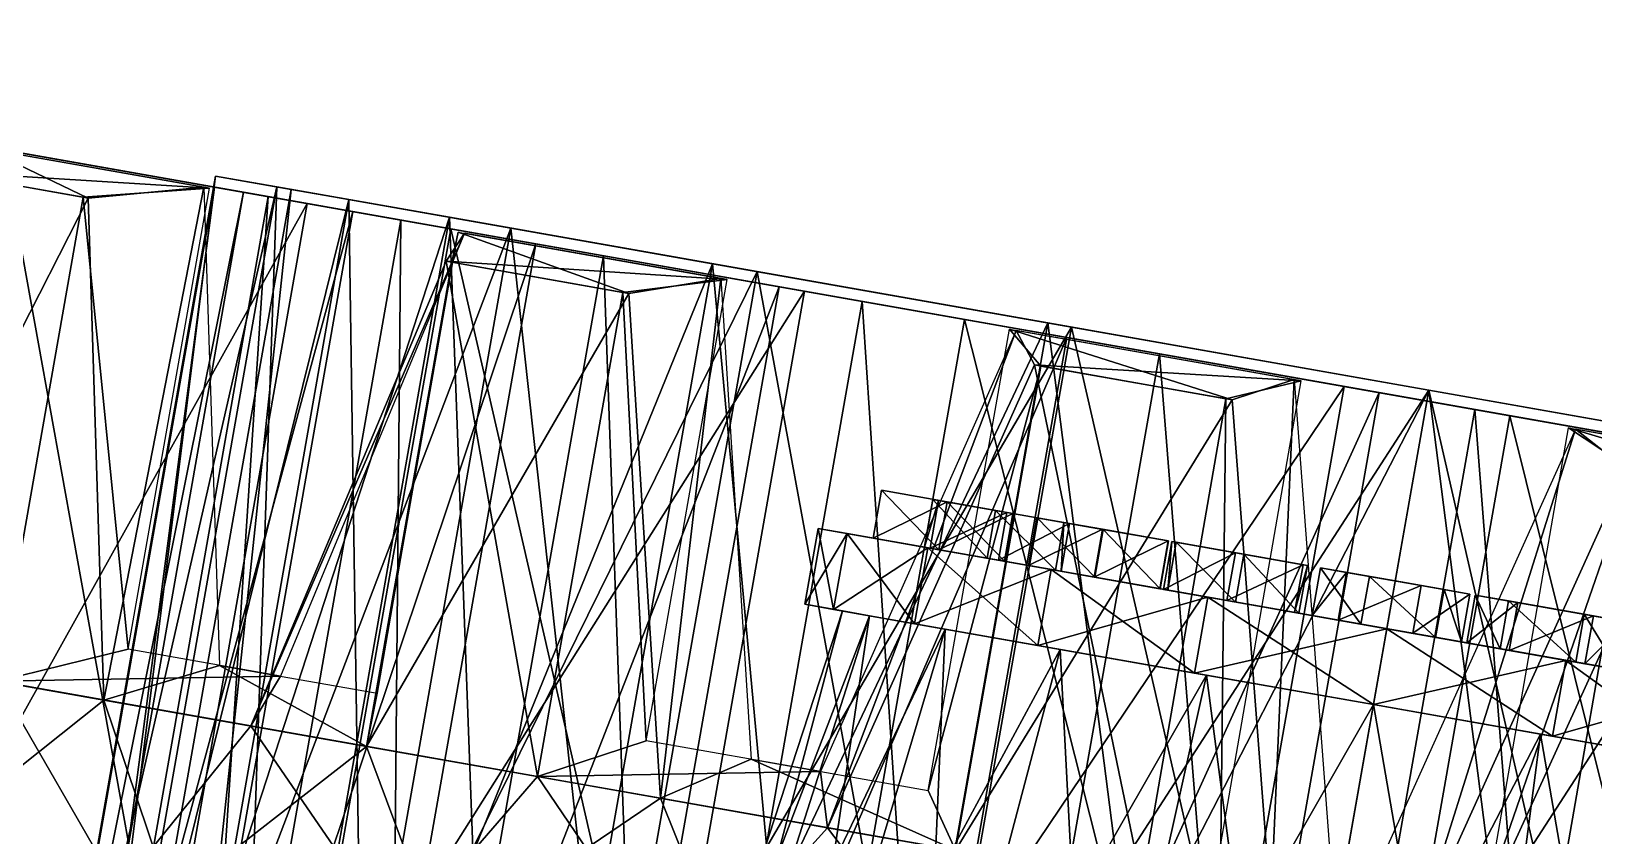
# Model space of a CAD drawing. Extents: x -226 to 261, y -163 to 113.
# Drawn here: x 145.1 to 195.8, y 77.5 to 103.6 of the extents above; entities that cross this region are included whole.
import ezdxf

# ---------------------------------------------------------------- set-up
doc = ezdxf.new("R2010")
doc.units = 0
doc.header["$MEASUREMENT"] = 0
doc.layers.get('0').update_dxf_attribs({"linetype": 'CONTINUOUS'})

msp = doc.modelspace()

# ---------------------------------------------------------------- linework, layer by layer
for points in [[(151.057, 98.529, -58.4186), (122.376, 103.586, -57.2664), (125.391, 103.055, -39.4771)], [(151.996, 98.3635, -68.8172), (123.998, 103.3, -75.242), (122.376, 103.586, -57.2664)], [(151.057, 98.529, -58.4186), (151.996, 98.3635, -68.8172), (122.376, 103.586, -57.2664)], [(155.552, 97.7364, -78.6149), (130.146, 102.216, -92.1789), (123.998, 103.3, -75.242)], [(151.996, 98.3635, -68.8172), (155.552, 97.7364, -78.6149), (123.998, 103.3, -75.242)], [(152.802, 98.2214, -48.1279), (125.391, 103.055, -39.4771), (132.838, 101.742, -23.0864)], [(152.802, 98.2214, -48.1279), (151.057, 98.529, -58.4186), (125.391, 103.055, -39.4771)], [(161.485, 96.6904, -87.144), (140.402, 100.408, -106.923), (130.146, 102.216, -92.1789)], [(155.552, 97.7364, -78.6149), (161.485, 96.6904, -87.144), (130.146, 102.216, -92.1789)], [(157.109, 97.4618, -38.6462), (132.838, 101.742, -23.0864), (144.209, 99.7365, -9.2112)], [(157.109, 97.4618, -38.6462), (152.802, 98.2214, -48.1279), (132.838, 101.742, -23.0864)], [(140.402, 100.408, -106.923), (154.066, 97.9985, -118.469), (133.456, 61.0155, -106.923)], [(169.389, 95.2965, -93.8233), (154.066, 97.9985, -118.469), (140.402, 100.408, -106.923)], [(161.485, 96.6904, -87.144), (169.389, 95.2965, -93.8233), (140.402, 100.408, -106.923)], [(144.209, 99.7365, -9.2112), (137.263, 60.3442, -9.2112), (151.783, 57.784, 1.2027)], [(150.897, 98.4964, -4.6027), (143.76, 99.7548, -10.7361), (142.002, 99.0499, -6.7336)], [(143.597, 99.7835, -108.515), (146.96, 98.1758, -116.986), (142.152, 99.0236, -112.834)], [(143.597, 99.7835, -108.515), (150.715, 98.5285, -114.714), (146.96, 98.1758, -116.986)], [(158.729, 97.1763, 1.2027), (144.209, 99.7365, -9.2112), (151.783, 57.784, 1.2027)], [(163.687, 96.302, -30.6197), (144.209, 99.7365, -9.2112), (158.729, 97.1763, 1.2027)], [(163.687, 96.302, -30.6197), (157.109, 97.4618, -38.6462), (144.209, 99.7365, -9.2112)], [(139.382, 83.3159, -112.834), (142.152, 99.0236, -112.834), (146.96, 98.1758, -116.986)], [(150.897, 98.4964, -4.6027), (142.002, 99.0499, -6.7336), (146.798, 98.2044, -2.5978)], [(144.028, 82.4967, -2.5978), (146.798, 98.2044, -2.5978), (142.002, 99.0499, -6.7336)], [(153.081, 98.5393, -72.5636), (144.081, 59.1421, -60), (151.089, 98.8905, -60)], [(151.089, 98.8905, -60), (144.081, 59.1421, -60), (146.073, 58.7909, -47.4364)], [(153.081, 98.5393, -72.5636), (146.072, 58.7909, -72.5636), (144.081, 59.1421, -60)], [(144.111, 59.1367, -58.4186), (151.057, 98.529, -58.4186), (145.856, 58.8291, -48.1278)], [(151.996, 98.3635, -68.8172), (151.057, 98.529, -58.4186), (144.111, 59.1367, -58.4186)], [(151.057, 98.529, -58.4186), (152.802, 98.2214, -48.1279), (145.856, 58.8291, -48.1278)], [(158.689, 97.5505, -83.6142), (146.072, 58.7909, -72.5636), (153.081, 98.5393, -72.5636)], [(151.089, 98.8905, -60), (146.073, 58.7909, -47.4364), (153.081, 98.5393, -47.4364)], [(153.081, 98.5393, -47.4364), (146.073, 58.7909, -47.4364), (151.68, 57.8021, -36.3858)], [(148.259, 83.5348, -4.6027), (150.897, 98.4964, -4.6027), (146.798, 98.2044, -2.5978)], [(150.715, 98.5285, -114.714), (147.464, 81.8907, -119.409), (146.96, 98.1758, -116.986)], [(150.715, 98.5285, -114.714), (151.218, 83.0129, -116.935), (147.464, 81.8907, -119.409)], [(150.581, 70.6887, -71.7799), (153.551, 98.4564, -60), (148.713, 71.018, -60)], [(148.713, 71.018, -60), (153.551, 98.4564, -60), (155.419, 98.127, -48.2201)], [(150.581, 70.6887, -71.7799), (155.419, 98.127, -71.7799), (153.551, 98.4564, -60)], [(155.419, 98.127, -71.7799), (153.081, 98.5393, -72.5636), (151.089, 98.8905, -60)], [(155.419, 98.127, -71.7799), (151.089, 98.8905, -60), (153.551, 98.4564, -60)], [(153.551, 98.4564, -60), (151.089, 98.8905, -60), (153.081, 98.5393, -47.4364)], [(153.081, 98.5393, -47.4364), (151.68, 57.8021, -36.3858), (158.689, 97.5506, -36.3859)], [(160.676, 97.2001, -82.1383), (158.689, 97.5505, -83.6142), (153.081, 98.5393, -72.5636)], [(160.676, 97.2001, -82.1383), (153.081, 98.5393, -72.5636), (155.419, 98.127, -71.7799)], [(153.551, 98.4564, -60), (153.081, 98.5393, -47.4364), (155.419, 98.127, -48.2201)], [(155.419, 98.127, -48.2201), (153.081, 98.5393, -47.4364), (158.689, 97.5506, -36.3859)], [(154.066, 97.9985, -118.469), (147.12, 58.6061, -118.469), (133.456, 61.0155, -106.923)], [(139.382, 83.3159, -112.834), (146.96, 98.1758, -116.986), (147.464, 81.8907, -119.409)], [(148.259, 83.5348, -4.6027), (146.798, 98.2044, -2.5978), (144.028, 82.4967, -2.5978)], [(145.05, 58.9712, -68.8172), (151.996, 98.3635, -68.8172), (144.111, 59.1367, -58.4186)], [(155.552, 97.7364, -78.6149), (151.996, 98.3635, -68.8172), (145.05, 58.9712, -68.8172)], [(145.856, 58.8291, -48.1278), (152.802, 98.2214, -48.1279), (150.164, 58.0695, -38.6461)], [(154.066, 97.9985, -118.469), (170.208, 95.1522, -126.031), (147.12, 58.6061, -118.469)], [(148.713, 71.018, -60), (155.419, 98.127, -48.2201), (150.581, 70.6887, -48.2201)], [(152.802, 98.2214, -48.1279), (157.109, 97.4618, -38.6462), (150.164, 58.0695, -38.6461)], [(155.838, 69.7618, -82.1383), (155.419, 98.127, -71.7799), (150.581, 70.6887, -71.7799)], [(150.581, 70.6887, -48.2201), (155.419, 98.127, -48.2201), (160.676, 97.2001, -37.8617)], [(178.727, 93.65, -98.1976), (170.208, 95.1522, -126.031), (154.066, 97.9985, -118.469)], [(169.389, 95.2965, -93.8233), (178.727, 93.65, -98.1976), (154.066, 97.9985, -118.469)], [(155.838, 69.7618, -82.1383), (160.676, 97.2001, -82.1383), (155.419, 98.127, -71.7799)], [(155.419, 98.127, -48.2201), (158.689, 97.5506, -36.3859), (160.676, 97.2001, -37.8617)], [(148.606, 58.3441, -78.6149), (155.552, 97.7364, -78.6149), (145.05, 58.9712, -68.8172)], [(158.689, 97.5505, -83.6142), (151.68, 57.8022, -83.6141), (146.072, 58.7909, -72.5636)], [(161.485, 96.6904, -87.144), (155.552, 97.7364, -78.6149), (148.606, 58.3441, -78.6149)], [(150.164, 58.0695, -38.6461), (157.109, 97.4618, -38.6462), (156.741, 56.9097, -30.6196)], [(158.689, 97.5506, -36.3859), (151.68, 57.8021, -36.3858), (160.218, 56.2967, -27.7164)], [(167.226, 96.0451, -92.2836), (151.68, 57.8022, -83.6141), (158.689, 97.5505, -83.6142)], [(157.109, 97.4618, -38.6462), (163.687, 96.302, -30.6197), (156.741, 56.9097, -30.6196)], [(160.676, 97.2001, -37.8617), (158.689, 97.5506, -36.3859), (167.226, 96.0451, -27.7164)], [(158.689, 97.5506, -36.3859), (160.218, 56.2967, -27.7164), (167.226, 96.0451, -27.7164)], [(168.68, 95.7888, -90.2657), (167.226, 96.0451, -92.2836), (158.689, 97.5505, -83.6142)], [(168.68, 95.7888, -90.2657), (158.689, 97.5505, -83.6142), (160.676, 97.2001, -82.1383)], [(150.581, 70.6887, -48.2201), (160.676, 97.2001, -37.8617), (155.838, 69.7618, -37.8617)], [(158.729, 97.1763, 1.2027), (151.783, 57.784, 1.2027), (168.463, 54.8429, 7.4458)], [(159.17, 97.0377, 0.6278), (153.205, 82.6626, -1.2699), (152.242, 81.0483, 2.9541)], [(159.17, 97.0377, 0.6278), (152.242, 81.0483, 2.9541), (158.576, 96.1275, 4.8713)], [(163.842, 68.3505, -90.2657), (160.676, 97.2001, -82.1383), (155.838, 69.7618, -82.1383)], [(155.838, 69.7618, -37.8617), (160.676, 97.2001, -37.8617), (168.68, 95.7888, -29.7343)], [(156.334, 82.1109, -120.005), (158.972, 97.0725, -120.005), (158.761, 96.0948, -124.47)], [(167.706, 95.5325, 4.4248), (159.17, 97.0377, 0.6278), (158.576, 96.1275, 4.8713)], [(175.408, 94.2352, 7.4458), (158.729, 97.1763, 1.2027), (168.463, 54.8429, 7.4458)], [(172.087, 94.8209, -24.5954), (158.729, 97.1763, 1.2027), (175.408, 94.2352, 7.4458)], [(172.087, 94.8209, -24.5954), (163.687, 96.302, -30.6197), (158.729, 97.1763, 1.2027)], [(158.972, 97.0725, -120.005), (164.507, 95.0816, -127.023), (158.761, 96.0948, -124.47)], [(158.972, 97.0725, -120.005), (167.496, 95.5695, -123.846), (164.507, 95.0816, -127.023)], [(163.842, 68.3505, -90.2657), (168.68, 95.7888, -90.2657), (160.676, 97.2001, -82.1383)], [(160.676, 97.2001, -37.8617), (167.226, 96.0451, -27.7164), (168.68, 95.7888, -29.7343)], [(154.539, 57.298, -87.144), (161.485, 96.6904, -87.144), (148.606, 58.3441, -78.6149)], [(169.389, 95.2965, -93.8233), (161.485, 96.6904, -87.144), (154.539, 57.298, -87.144)], [(167.226, 96.0451, -92.2836), (160.218, 56.2967, -92.2836), (151.68, 57.8022, -83.6141)], [(161.545, 79.408, 7.4289), (158.576, 96.1275, 4.8713), (152.242, 81.0483, 2.9541)], [(156.334, 82.1109, -120.005), (158.761, 96.0948, -124.47), (155.991, 80.3872, -124.47)], [(155.991, 80.3872, -124.47), (158.761, 96.0948, -124.47), (164.507, 95.0816, -127.023)], [(156.741, 56.9097, -30.6196), (163.687, 96.302, -30.6197), (165.141, 55.4286, -24.5954)], [(167.706, 95.5325, 4.4248), (158.576, 96.1275, 4.8713), (164.314, 95.1157, 7.4289)], [(161.545, 79.408, 7.4289), (164.314, 95.1157, 7.4289), (158.576, 96.1275, 4.8713)], [(178.109, 94.1262, -97.9775), (160.218, 56.2967, -92.2836), (167.226, 96.0451, -92.2836)], [(167.226, 96.0451, -27.7164), (160.218, 56.2967, -27.7164), (171.1, 54.3778, -22.0226)], [(163.687, 96.302, -30.6197), (172.087, 94.8209, -24.5954), (165.141, 55.4286, -24.5954)], [(178.881, 93.9901, -95.6035), (178.109, 94.1262, -97.9775), (167.226, 96.0451, -92.2836)], [(178.881, 93.9901, -95.6035), (167.226, 96.0451, -92.2836), (168.68, 95.7888, -90.2657)], [(168.68, 95.7888, -29.7343), (167.226, 96.0451, -27.7164), (178.109, 94.1262, -22.0226)], [(167.226, 96.0451, -27.7164), (171.1, 54.3778, -22.0226), (178.109, 94.1262, -22.0226)], [(155.838, 69.7618, -37.8617), (168.68, 95.7888, -29.7343), (163.842, 68.3505, -29.7342)], [(174.043, 66.5518, -95.6034), (168.68, 95.7888, -90.2657), (163.842, 68.3505, -90.2657)], [(163.842, 68.3505, -29.7342), (168.68, 95.7888, -29.7343), (178.881, 93.9901, -24.3965)], [(165.068, 80.5709, 4.4248), (167.706, 95.5325, 4.4248), (164.314, 95.1157, 7.4289)], [(167.496, 95.5695, -123.846), (165.541, 78.7034, -128.383), (164.507, 95.0816, -127.023)], [(167.496, 95.5695, -123.846), (168.48, 79.9693, -125.058), (165.541, 78.7034, -128.383)], [(174.043, 66.5518, -95.6034), (178.881, 93.9901, -95.6035), (168.68, 95.7888, -90.2657)], [(168.68, 95.7888, -29.7343), (178.109, 94.1262, -22.0226), (178.881, 93.9901, -24.3965)], [(170.208, 95.1522, -126.031), (163.262, 55.7599, -126.031), (147.12, 58.6061, -118.469)], [(162.444, 55.9042, -93.8232), (169.389, 95.2965, -93.8233), (154.539, 57.298, -87.144)], [(155.991, 80.3872, -124.47), (164.507, 95.0816, -127.023), (165.541, 78.7034, -128.383)], [(165.068, 80.5709, 4.4248), (164.314, 95.1157, 7.4289), (161.545, 79.408, 7.4289)], [(178.727, 93.65, -98.1976), (169.389, 95.2965, -93.8233), (162.444, 55.9042, -93.8232)], [(170.208, 95.1522, -126.031), (187.727, 92.0632, -129.093), (163.262, 55.7599, -126.031)], [(188.862, 91.8631, -99.9688), (187.727, 92.0632, -129.093), (170.208, 95.1522, -126.031)], [(178.727, 93.65, -98.1976), (188.862, 91.8631, -99.9688), (170.208, 95.1522, -126.031)], [(165.141, 55.4286, -24.5954), (172.087, 94.8209, -24.5954), (174.79, 53.7273, -20.9839)], [(172.087, 94.8209, -24.5954), (181.736, 93.1196, -20.9839), (174.79, 53.7273, -20.9839)], [(181.736, 93.1196, -20.9839), (172.087, 94.8209, -24.5954), (175.408, 94.2352, 7.4458)], [(178.109, 94.1262, -97.9775), (171.1, 54.3778, -97.9774), (160.218, 56.2967, -92.2836)], [(163.842, 68.3505, -29.7342), (178.881, 93.9901, -24.3965), (174.043, 66.5518, -24.3965)], [(175.408, 94.2352, 7.4458), (168.463, 54.8429, 7.4458), (186.165, 51.7215, 9.0925)], [(177.087, 93.8783, 7.0731), (170.733, 79.572, 6.1993), (170.956, 77.7486, 10.3819)], [(177.087, 93.8783, 7.0731), (170.956, 77.7486, 10.3819), (177.675, 92.76, 11.2071)], [(190.482, 91.9445, -100), (171.1, 54.3778, -97.9774), (178.109, 94.1262, -97.9775)], [(178.109, 94.1262, -22.0226), (171.1, 54.3778, -22.0226), (183.473, 52.1962, -20)], [(185.644, 64.5062, -97.5), (178.881, 93.9901, -95.6035), (174.043, 66.5518, -95.6034)], [(174.043, 66.5518, -24.3965), (178.881, 93.9901, -24.3965), (190.482, 91.9446, -22.5)], [(174.23, 78.9553, -126.521), (176.868, 93.9169, -126.521), (177.878, 92.7241, -130.759)], [(193.111, 91.1138, 9.0925), (175.408, 94.2352, 7.4458), (186.165, 51.7215, 9.0925)], [(181.736, 93.1196, -20.9839), (175.408, 94.2352, 7.4458), (193.111, 91.1138, 9.0925)], [(176.868, 93.9169, -126.521), (186.107, 92.2879, -127.774), (184.095, 91.6279, -131.564)], [(176.868, 93.9169, -126.521), (184.095, 91.6279, -131.564), (177.878, 92.7241, -130.759)], [(186.332, 92.2482, 8.3219), (177.087, 93.8783, 7.0731), (177.675, 92.76, 11.2071)], [(190.482, 91.9445, -97.5), (190.482, 91.9445, -100), (178.109, 94.1262, -97.9775)], [(190.482, 91.9445, -97.5), (178.109, 94.1262, -97.9775), (178.881, 93.9901, -95.6035)], [(178.881, 93.9901, -24.3965), (178.109, 94.1262, -22.0226), (190.482, 91.9446, -20)], [(178.109, 94.1262, -22.0226), (183.473, 52.1962, -20), (190.482, 91.9446, -20)], [(185.644, 64.5062, -97.5), (190.482, 91.9445, -97.5), (178.881, 93.9901, -95.6035)], [(178.881, 93.9901, -24.3965), (190.482, 91.9446, -20), (190.482, 91.9446, -22.5)], [(171.781, 54.2577, -98.1975), (178.727, 93.65, -98.1976), (162.444, 55.9042, -93.8232)], [(188.862, 91.8631, -99.9688), (178.727, 93.65, -98.1976), (171.781, 54.2577, -98.1975)], [(174.79, 53.7273, -20.9839), (181.736, 93.1196, -20.9839), (185.03, 51.9216, -20.0312)], [(181.736, 93.1196, -20.9839), (191.976, 91.3139, -20.0313), (185.03, 51.9216, -20.0312)], [(191.976, 91.3139, -20.0313), (181.736, 93.1196, -20.9839), (193.111, 91.1138, 9.0925)], [(181.161, 75.9603, 12.0728), (177.675, 92.76, 11.2071), (170.956, 77.7486, 10.3819)], [(174.23, 78.9553, -126.521), (177.878, 92.7241, -130.759), (175.108, 77.0163, -130.759)], [(175.108, 77.0163, -130.759), (177.878, 92.7241, -130.759), (184.095, 91.6279, -131.564)], [(186.332, 92.2482, 8.3219), (177.675, 92.76, 11.2071), (183.89, 91.664, 12.0465)], [(181.161, 75.9603, 12.0728), (183.89, 91.664, 12.0465), (177.675, 92.76, 11.2071)], [(187.727, 92.0632, -129.093), (180.781, 52.6708, -129.093), (163.262, 55.7599, -126.031)], [(190.482, 91.9445, -100), (183.473, 52.1961, -100), (171.1, 54.3778, -97.9774)], [(181.916, 52.4708, -99.9687), (188.862, 91.8631, -99.9688), (171.781, 54.2577, -98.1975)], [(174.043, 66.5518, -24.3965), (190.482, 91.9446, -22.5), (185.644, 64.5062, -22.5)], [(187.727, 92.0632, -129.093), (205.429, 88.9417, -127.446), (180.781, 52.6708, -129.093)], [(199.102, 90.0574, -99.0161), (188.862, 91.8631, -99.9688), (181.916, 52.4708, -99.9687)], [(190.482, 91.9446, -20), (183.473, 52.1962, -20), (195.846, 50.0145, -22.0226)], [(202.854, 89.7629, -97.9774), (183.473, 52.1961, -100), (190.482, 91.9445, -100)], [(183.723, 77.2268, 8.2985), (186.332, 92.2482, 8.3219), (183.89, 91.664, 12.0465)], [(186.107, 92.2879, -127.774), (185.352, 75.2102, -131.792), (184.095, 91.6279, -131.564)], [(186.107, 92.2879, -127.774), (187.282, 76.6538, -127.917), (185.352, 75.2102, -131.792)], [(185.644, 64.5062, -22.5), (190.482, 91.9446, -22.5), (202.083, 89.899, -24.3965)], [(197.245, 62.4607, -95.6035), (190.482, 91.9445, -97.5), (185.644, 64.5062, -97.5)], [(199.102, 90.0574, -99.0161), (205.429, 88.9417, -127.446), (187.727, 92.0632, -129.093)], [(188.862, 91.8631, -99.9688), (199.102, 90.0574, -99.0161), (187.727, 92.0632, -129.093)], [(190.482, 91.9446, -22.5), (190.482, 91.9446, -20), (202.854, 89.7629, -22.0226)], [(190.482, 91.9446, -22.5), (202.854, 89.7629, -22.0226), (202.083, 89.899, -24.3965)], [(190.482, 91.9446, -20), (195.846, 50.0145, -22.0226), (202.854, 89.7629, -22.0226)], [(197.245, 62.4607, -95.6035), (202.083, 89.899, -95.6035), (190.482, 91.9445, -97.5)], [(202.083, 89.899, -95.6035), (202.854, 89.7629, -97.9774), (190.482, 91.9445, -100)], [(202.083, 89.899, -95.6035), (190.482, 91.9445, -100), (190.482, 91.9445, -97.5)], [(175.108, 77.0163, -130.759), (184.095, 91.6279, -131.564), (185.352, 75.2102, -131.792)], [(183.723, 77.2268, 8.2985), (183.89, 91.664, 12.0465), (181.161, 75.9603, 12.0728)], [(185.03, 51.9216, -20.0312), (191.976, 91.3139, -20.0313), (195.165, 50.1346, -21.8025)], [(191.976, 91.3139, -20.0313), (202.111, 89.5269, -21.8025), (195.165, 50.1346, -21.8025)], [(191.976, 91.3139, -20.0313), (193.111, 91.1138, 9.0925), (210.63, 88.0247, 6.0307)], [(202.111, 89.5269, -21.8025), (191.976, 91.3139, -20.0313), (210.63, 88.0247, 6.0307)], [(193.111, 91.1138, 9.0925), (186.165, 51.7215, 9.0925), (203.684, 48.6324, 6.0307)], [(210.63, 88.0247, 6.0307), (193.111, 91.1138, 9.0925), (203.684, 48.6324, 6.0307)], [(195.24, 90.6776, 8.3143), (188.788, 76.3884, 8.4577), (190.108, 74.3715, 12.3322)], [(195.24, 90.6776, 8.3143), (190.108, 74.3715, 12.3322), (196.905, 89.3692, 12.1046)], [(192.414, 75.7492, -127.705), (195.015, 90.7172, -127.782), (197.109, 89.333, -131.506)], [(195.015, 90.7172, -127.782), (204.259, 89.0871, -126.533), (203.325, 88.2371, -130.667)], [(195.015, 90.7172, -127.782), (203.325, 88.2371, -130.667), (197.109, 89.333, -131.506)], [(204.479, 89.0485, 7.0617), (195.24, 90.6776, 8.3143), (196.905, 89.3692, 12.1046)], [(192.156, 50.6651, -99.0161), (199.102, 90.0574, -99.0161), (181.916, 52.4708, -99.9687)], [(185.644, 64.5062, -22.5), (202.083, 89.899, -24.3965), (197.245, 62.4607, -24.3965)], [(208.751, 88.356, -95.4047), (199.102, 90.0574, -99.0161), (192.156, 50.6651, -99.0161)], [(202.854, 89.7629, -97.9774), (195.846, 50.0145, -97.9774), (183.473, 52.1961, -100)], [(200.352, 72.5653, 11.2997), (196.905, 89.3692, 12.1046), (190.108, 74.3715, 12.3322)], [(192.414, 75.7492, -127.705), (197.109, 89.333, -131.506), (194.357, 73.5035, -131.598)], [(194.357, 73.5035, -131.598), (197.109, 89.333, -131.506), (203.325, 88.2371, -130.667)], [(195.165, 50.1346, -21.8025), (202.111, 89.5269, -21.8025), (204.502, 48.4881, -26.1767)], [(205.429, 88.9417, -127.446), (198.483, 49.5494, -127.446), (180.781, 52.6708, -129.093)], [(174.842, 88.3184, -54.8953), (172.71, 88.6944, -56.1453), (172.437, 87.1435, -56.1453)], [(172.71, 88.6944, -56.1453), (172.71, 88.6944, -58.6453), (172.437, 87.1435, -58.6453)], [(172.71, 88.6944, -56.1453), (172.437, 87.1435, -58.6453), (172.437, 87.1435, -56.1453)], [(172.71, 88.6944, -58.6453), (174.569, 86.7676, -59.8953), (172.437, 87.1435, -58.6453)], [(174.842, 88.3184, -54.8953), (172.437, 87.1435, -56.1453), (174.569, 86.7676, -54.8953)], [(172.71, 88.6944, -58.6453), (174.842, 88.3184, -59.8953), (174.569, 86.7676, -59.8953)], [(172.71, 88.6944, -56.1453), (174.842, 88.3184, -54.8953), (174.842, 88.3184, -57.3953)], [(172.71, 88.6944, -58.6453), (172.71, 88.6944, -56.1453), (174.842, 88.3184, -57.3953)], [(174.842, 88.3184, -59.8953), (172.71, 88.6944, -58.6453), (174.842, 88.3184, -57.3953)], [(174.562, 88.3678, -66.0931), (174.379, 88.4, -68.5862), (174.106, 86.8492, -68.5862)], [(174.379, 88.4, -68.5862), (176.141, 86.4903, -69.9932), (174.106, 86.8492, -68.5862)], [(174.562, 88.3678, -66.0931), (174.106, 86.8492, -68.5862), (174.288, 86.817, -66.0931)], [(176.779, 87.9768, -65.007), (174.562, 88.3678, -66.0931), (174.288, 86.817, -66.0931)], [(174.379, 88.4, -68.5862), (176.415, 88.0412, -69.9932), (176.141, 86.4903, -69.9932)], [(174.379, 88.4, -68.5862), (174.562, 88.3678, -66.0931), (176.597, 88.009, -67.5001)], [(176.415, 88.0412, -69.9932), (174.379, 88.4, -68.5862), (176.597, 88.009, -67.5001)], [(174.562, 88.3678, -66.0931), (176.779, 87.9768, -65.007), (176.597, 88.009, -67.5001)], [(174.842, 88.3184, -59.8953), (176.701, 86.3916, -58.6453), (174.569, 86.7676, -59.8953)], [(176.974, 87.9424, -56.1453), (174.842, 88.3184, -54.8953), (174.569, 86.7676, -54.8953)], [(174.842, 88.3184, -59.8953), (176.974, 87.9424, -58.6453), (176.701, 86.3916, -58.6453)], [(176.974, 87.9424, -58.6453), (174.842, 88.3184, -59.8953), (174.842, 88.3184, -57.3953)], [(176.974, 87.9424, -56.1453), (176.974, 87.9424, -58.6453), (174.842, 88.3184, -57.3953)], [(174.842, 88.3184, -54.8953), (176.974, 87.9424, -56.1453), (174.842, 88.3184, -57.3953)], [(201.805, 48.9637, -95.4046), (208.751, 88.356, -95.4047), (192.156, 50.6651, -99.0161)], [(176.779, 87.9768, -65.007), (174.288, 86.817, -66.0931), (176.506, 86.426, -65.007)], [(176.974, 87.9424, -56.1453), (174.569, 86.7676, -54.8953), (176.701, 86.3916, -56.1453)], [(176.415, 88.0412, -69.9932), (178.359, 86.0993, -68.9071), (176.141, 86.4903, -69.9932)], [(176.415, 88.0412, -69.9932), (178.632, 87.6502, -68.9071), (178.359, 86.0993, -68.9071)], [(178.632, 87.6502, -68.9071), (176.415, 88.0412, -69.9932), (176.597, 88.009, -67.5001)], [(178.814, 87.618, -66.414), (176.779, 87.9768, -65.007), (176.506, 86.426, -65.007)], [(178.814, 87.618, -66.414), (178.632, 87.6502, -68.9071), (176.597, 88.009, -67.5001)], [(176.779, 87.9768, -65.007), (178.814, 87.618, -66.414), (176.597, 88.009, -67.5001)], [(176.974, 87.9424, -58.6453), (176.974, 87.9424, -56.1453), (176.701, 86.3916, -56.1453)], [(176.974, 87.9424, -58.6453), (176.701, 86.3916, -56.1453), (176.701, 86.3916, -58.6453)], [(179.884, 87.4294, -46.0094), (177.757, 87.8044, -47.2688), (177.484, 86.2536, -47.2688)], [(177.757, 87.8044, -47.2688), (177.494, 86.2517, -49.7688), (177.484, 86.2536, -47.2688)], [(177.757, 87.8044, -47.2688), (177.768, 87.8025, -49.7688), (177.494, 86.2517, -49.7688)], [(177.768, 87.8025, -49.7688), (179.632, 85.8748, -51.0093), (177.494, 86.2517, -49.7688)], [(177.757, 87.8044, -47.2688), (179.884, 87.4294, -46.0094), (179.895, 87.4275, -48.5094)], [(177.768, 87.8025, -49.7688), (177.757, 87.8044, -47.2688), (179.895, 87.4275, -48.5094)], [(177.768, 87.8025, -49.7688), (179.905, 87.4256, -51.0094), (179.632, 85.8748, -51.0093)], [(179.905, 87.4256, -51.0094), (177.768, 87.8025, -49.7688), (179.895, 87.4275, -48.5094)], [(194.357, 73.5035, -131.598), (203.325, 88.2371, -130.667), (204.505, 71.833, -129.841)], [(171.592, 87.2924, -65.9006), (170.222, 84.9955, -60), (170.656, 87.4576, -60)], [(170.656, 87.4576, -60), (170.222, 84.9955, -60), (171.158, 84.8304, -54.0994)], [(171.592, 87.2924, -65.9006), (171.158, 84.8304, -65.9006), (170.222, 84.9955, -60)], [(189.093, 84.2065, -60.0062), (171.592, 87.2924, -65.9006), (170.656, 87.4576, -60)], [(189.093, 84.2065, -60.0062), (170.656, 87.4576, -60), (171.592, 87.2924, -54.0994)], [(170.656, 87.4576, -60), (171.158, 84.8304, -54.0994), (171.592, 87.2924, -54.0994)], [(174.218, 86.8294, -71.0667), (171.158, 84.8304, -65.9006), (171.592, 87.2924, -65.9006)], [(171.592, 87.2924, -54.0994), (171.158, 84.8304, -54.0994), (173.784, 84.3674, -48.9333)], [(189.093, 84.2065, -60.0062), (174.218, 86.8294, -71.0667), (171.592, 87.2924, -65.9006)], [(189.093, 84.2065, -60.0062), (171.592, 87.2924, -54.0994), (174.218, 86.8294, -48.9333)], [(171.592, 87.2924, -54.0994), (173.784, 84.3674, -48.9333), (174.218, 86.8294, -48.9333)], [(178.814, 87.618, -66.414), (176.506, 86.426, -65.007), (178.541, 86.0672, -66.414)], [(179.884, 87.4294, -46.0094), (177.484, 86.2536, -47.2688), (179.61, 85.8786, -46.0094)], [(178.632, 87.6502, -68.9071), (178.541, 86.0672, -66.414), (178.359, 86.0993, -68.9071)], [(178.632, 87.6502, -68.9071), (178.814, 87.618, -66.414), (178.541, 86.0672, -66.414)], [(182.021, 87.0525, -47.2499), (179.884, 87.4294, -46.0094), (179.61, 85.8786, -46.0094)], [(179.905, 87.4256, -51.0094), (181.759, 85.4998, -49.7499), (179.632, 85.8748, -51.0093)], [(179.884, 87.4294, -46.0094), (182.021, 87.0525, -47.2499), (179.895, 87.4275, -48.5094)], [(182.032, 87.0506, -49.7499), (179.905, 87.4256, -51.0094), (179.895, 87.4275, -48.5094)], [(182.021, 87.0525, -47.2499), (182.032, 87.0506, -49.7499), (179.895, 87.4275, -48.5094)], [(179.905, 87.4256, -51.0094), (182.032, 87.0506, -49.7499), (181.759, 85.4998, -49.7499)], [(174.218, 86.8294, -71.0667), (173.784, 84.3674, -71.0667), (171.158, 84.8304, -65.9006)], [(178.218, 86.1241, -75.1282), (173.784, 84.3674, -71.0667), (174.218, 86.8294, -71.0667)], [(174.218, 86.8294, -48.9333), (173.784, 84.3674, -48.9333), (177.784, 83.6621, -44.8718)], [(189.093, 84.2065, -60.0062), (178.218, 86.1241, -75.1282), (174.218, 86.8294, -71.0667)], [(189.093, 84.2065, -60.0062), (174.218, 86.8294, -48.9333), (178.218, 86.1241, -44.8718)], [(174.218, 86.8294, -48.9333), (177.784, 83.6621, -44.8718), (178.218, 86.1241, -44.8718)], [(182.021, 87.0525, -47.2499), (179.61, 85.8786, -46.0094), (181.748, 85.5017, -47.2499)], [(182.032, 87.0506, -49.7499), (182.021, 87.0525, -47.2499), (181.748, 85.5017, -47.2499)], [(182.032, 87.0506, -49.7499), (181.748, 85.5017, -47.2499), (181.759, 85.4998, -49.7499)], [(182.139, 87.0318, -72.9701), (182.005, 85.4563, -75.4661), (181.866, 85.4809, -72.9701)], [(184.198, 86.6687, -71.5994), (182.139, 87.0318, -72.9701), (181.866, 85.4809, -72.9701)], [(182.139, 87.0318, -72.9701), (182.279, 87.0072, -75.4661), (182.005, 85.4563, -75.4661)], [(182.279, 87.0072, -75.4661), (184.204, 85.0687, -76.5913), (182.005, 85.4563, -75.4661)], [(182.279, 87.0072, -75.4661), (182.139, 87.0318, -72.9701), (184.338, 86.6441, -74.0954)], [(182.139, 87.0318, -72.9701), (184.198, 86.6687, -71.5994), (184.338, 86.6441, -74.0954)], [(182.279, 87.0072, -75.4661), (184.477, 86.6195, -76.5914), (184.204, 85.0687, -76.5913)], [(184.477, 86.6195, -76.5914), (182.279, 87.0072, -75.4661), (184.338, 86.6441, -74.0954)], [(184.198, 86.6687, -71.5994), (181.866, 85.4809, -72.9701), (183.925, 85.1179, -71.5994)], [(186.397, 86.2811, -72.7246), (184.198, 86.6687, -71.5994), (183.925, 85.1179, -71.5994)], [(186.397, 86.2811, -72.7246), (183.925, 85.1179, -71.5994), (186.123, 84.7302, -72.7246)], [(184.198, 86.6687, -71.5994), (186.397, 86.2811, -72.7246), (184.338, 86.6441, -74.0954)], [(184.477, 86.6195, -76.5914), (186.263, 84.7056, -75.2206), (184.204, 85.0687, -76.5913)], [(186.536, 86.2564, -75.2206), (184.477, 86.6195, -76.5914), (184.338, 86.6441, -74.0954)], [(186.397, 86.2811, -72.7246), (186.536, 86.2564, -75.2206), (184.338, 86.6441, -74.0954)], [(184.477, 86.6195, -76.5914), (186.536, 86.2564, -75.2206), (186.263, 84.7056, -75.2206)], [(186.536, 86.2564, -75.2206), (186.397, 86.2811, -72.7246), (186.123, 84.7302, -72.7246)], [(186.536, 86.2564, -75.2206), (186.123, 84.7302, -72.7246), (186.263, 84.7056, -75.2206)], [(178.218, 86.1241, -75.1282), (177.784, 83.6621, -75.1282), (173.784, 84.3674, -71.0667)], [(183.306, 85.227, -77.7945), (177.784, 83.6621, -75.1282), (178.218, 86.1241, -75.1282)], [(178.218, 86.1241, -44.8718), (177.784, 83.6621, -44.8718), (182.871, 82.765, -42.2055)], [(189.093, 84.2065, -60.0062), (183.306, 85.227, -77.7945), (178.218, 86.1241, -75.1282)], [(189.093, 84.2065, -60.0062), (178.218, 86.1241, -44.8718), (183.306, 85.227, -42.2055)], [(178.218, 86.1241, -44.8718), (182.871, 82.765, -42.2055), (183.306, 85.227, -42.2055)], [(187.807, 86.0323, -43.0849), (186.965, 86.1808, -45.4341), (186.692, 84.6299, -45.4341)], [(186.965, 86.1808, -45.4341), (188.274, 84.3509, -47.3492), (186.692, 84.6299, -45.4341)], [(187.807, 86.0323, -43.0849), (186.692, 84.6299, -45.4341), (187.534, 84.4815, -43.0849)], [(186.965, 86.1808, -45.4341), (188.548, 85.9017, -47.3492), (188.274, 84.3509, -47.3492)], [(186.965, 86.1808, -45.4341), (187.807, 86.0323, -43.0849), (189.39, 85.7533, -45)], [(188.548, 85.9017, -47.3492), (186.965, 86.1808, -45.4341), (189.39, 85.7533, -45)], [(190.232, 85.6048, -42.6508), (187.807, 86.0323, -43.0849), (187.534, 84.4815, -43.0849)], [(187.807, 86.0323, -43.0849), (190.232, 85.6048, -42.6508), (189.39, 85.7533, -45)], [(188.548, 85.9017, -47.3492), (190.699, 83.9234, -46.9151), (188.274, 84.3509, -47.3492)], [(188.548, 85.9017, -47.3492), (190.973, 85.4742, -46.9151), (190.699, 83.9234, -46.9151)], [(190.973, 85.4742, -46.9151), (188.548, 85.9017, -47.3492), (189.39, 85.7533, -45)], [(190.232, 85.6048, -42.6508), (191.815, 85.3257, -44.5659), (189.39, 85.7533, -45)], [(191.815, 85.3257, -44.5659), (190.973, 85.4742, -46.9151), (189.39, 85.7533, -45)], [(183.306, 85.227, -77.7945), (182.871, 82.765, -77.7945), (177.784, 83.6621, -75.1282)], [(189.117, 84.2024, -78.7457), (182.871, 82.765, -77.7945), (183.306, 85.227, -77.7945)], [(183.306, 85.227, -42.2055), (182.871, 82.765, -42.2055), (188.682, 81.7404, -41.2543)], [(189.093, 84.2065, -60.0062), (189.117, 84.2024, -78.7457), (183.306, 85.227, -77.7945)], [(189.093, 84.2065, -60.0062), (183.306, 85.227, -42.2055), (189.117, 84.2024, -41.2543)], [(183.306, 85.227, -42.2055), (188.682, 81.7404, -41.2543), (189.117, 84.2024, -41.2543)], [(190.232, 85.6048, -42.6508), (187.534, 84.4815, -43.0849), (189.959, 84.0539, -42.6508)], [(191.815, 85.3257, -44.5659), (190.232, 85.6048, -42.6508), (189.959, 84.0539, -42.6508)], [(191.815, 85.3257, -44.5659), (189.959, 84.0539, -42.6508), (191.541, 83.7749, -44.5659)], [(190.973, 85.4742, -46.9151), (191.541, 83.7749, -44.5659), (190.699, 83.9234, -46.9151)], [(190.973, 85.4742, -46.9151), (191.815, 85.3257, -44.5659), (191.541, 83.7749, -44.5659)], [(193.363, 85.0527, -71.8484), (191.986, 85.2954, -73.921), (191.713, 83.7446, -73.921)], [(191.986, 85.2954, -73.921), (192.792, 83.5543, -76.168), (191.713, 83.7446, -73.921)], [(191.986, 85.2954, -73.921), (193.066, 85.1051, -76.168), (192.792, 83.5543, -76.168)], [(191.986, 85.2954, -73.921), (193.363, 85.0527, -71.8484), (194.442, 84.8624, -74.0954)], [(193.066, 85.1051, -76.168), (191.986, 85.2954, -73.921), (194.442, 84.8624, -74.0954)], [(172.323, 84.625, -65.5101), (165.947, 67.9792, -60), (171.448, 84.7792, -60)], [(171.448, 84.7792, -60), (165.947, 67.9792, -60), (166.946, 67.8031, -53.7062)], [(171.448, 84.7792, -60), (166.946, 67.8031, -53.7062), (172.323, 84.625, -54.49)], [(171.158, 84.8304, -65.9006), (171.448, 84.7792, -60), (170.222, 84.9955, -60)], [(170.222, 84.9955, -60), (171.448, 84.7792, -60), (172.323, 84.625, -54.49)], [(170.222, 84.9955, -60), (172.323, 84.625, -54.49), (171.158, 84.8304, -54.0994)], [(173.784, 84.3674, -71.0667), (172.323, 84.625, -65.5101), (171.158, 84.8304, -65.9006)], [(171.158, 84.8304, -65.9006), (172.323, 84.625, -65.5101), (171.448, 84.7792, -60)], [(171.158, 84.8304, -54.0994), (172.323, 84.625, -54.49), (174.774, 84.1928, -49.6687)], [(171.158, 84.8304, -54.0994), (174.774, 84.1928, -49.6687), (173.784, 84.3674, -48.9333)], [(193.363, 85.0527, -71.8484), (191.713, 83.7446, -73.921), (193.09, 83.5018, -71.8484)], [(193.066, 85.1051, -76.168), (195.248, 83.1212, -76.3424), (192.792, 83.5543, -76.168)], [(193.066, 85.1051, -76.168), (195.522, 84.6721, -76.3424), (195.248, 83.1212, -76.3424)], [(195.522, 84.6721, -76.3424), (193.066, 85.1051, -76.168), (194.442, 84.8624, -74.0954)], [(195.819, 84.6196, -72.0228), (193.363, 85.0527, -71.8484), (193.09, 83.5018, -71.8484)], [(193.363, 85.0527, -71.8484), (195.819, 84.6196, -72.0228), (194.442, 84.8624, -74.0954)], [(196.898, 84.4293, -74.2698), (195.522, 84.6721, -76.3424), (194.442, 84.8624, -74.0954)], [(195.819, 84.6196, -72.0228), (196.898, 84.4293, -74.2698), (194.442, 84.8624, -74.0954)], [(172.323, 84.625, -65.5101), (166.946, 67.8031, -66.2938), (165.947, 67.9792, -60)], [(174.774, 84.1928, -70.3313), (166.946, 67.8031, -66.2938), (172.323, 84.625, -65.5101)], [(172.323, 84.625, -54.49), (166.946, 67.8031, -53.7062), (169.748, 67.309, -48.1928)], [(172.323, 84.625, -54.49), (169.748, 67.309, -48.1928), (174.774, 84.1928, -49.6687)], [(173.784, 84.3674, -71.0667), (174.774, 84.1928, -70.3313), (172.323, 84.625, -65.5101)], [(177.784, 83.6621, -75.1282), (174.774, 84.1928, -70.3313), (173.784, 84.3674, -71.0667)], [(173.784, 84.3674, -48.9333), (174.774, 84.1928, -49.6687), (178.508, 83.5344, -45.8772)], [(173.784, 84.3674, -48.9333), (178.508, 83.5344, -45.8772), (177.784, 83.6621, -44.8718)], [(189.117, 84.2024, -78.7457), (188.682, 81.7404, -78.7457), (182.871, 82.765, -77.7945)], [(189.117, 84.2024, -41.2543), (188.682, 81.7404, -41.2543), (194.493, 80.7158, -42.2055)], [(194.927, 83.1778, -77.7945), (188.682, 81.7404, -78.7457), (189.117, 84.2024, -78.7457)], [(189.093, 84.2065, -60.0062), (189.117, 84.2024, -41.2543), (194.927, 83.1778, -42.2055)], [(189.093, 84.2065, -60.0062), (194.927, 83.1778, -42.2055), (200.015, 82.2807, -44.8718)], [(189.093, 84.2065, -60.0062), (200.015, 82.2807, -44.8718), (204.015, 81.5754, -48.9333)], [(189.093, 84.2065, -60.0062), (204.015, 81.5754, -48.9333), (206.641, 81.1124, -54.0994)], [(189.093, 84.2065, -60.0062), (206.641, 81.1124, -54.0994), (207.577, 80.9472, -60)], [(189.093, 84.2065, -60.0062), (207.577, 80.9472, -60), (206.641, 81.1124, -65.9006)], [(189.093, 84.2065, -60.0062), (206.641, 81.1124, -65.9006), (204.015, 81.5754, -71.0667)], [(189.093, 84.2065, -60.0062), (204.015, 81.5754, -71.0667), (200.015, 82.2807, -75.1282)], [(189.093, 84.2065, -60.0062), (200.015, 82.2807, -75.1282), (194.927, 83.1778, -77.7945)], [(189.093, 84.2065, -60.0062), (194.927, 83.1778, -77.7945), (189.117, 84.2024, -78.7457)], [(189.117, 84.2024, -41.2543), (194.493, 80.7158, -42.2055), (194.927, 83.1778, -42.2055)], [(195.819, 84.6196, -72.0228), (193.09, 83.5018, -71.8484), (195.546, 83.0688, -72.0228)], [(195.522, 84.6721, -76.3424), (196.625, 82.8785, -74.2698), (195.248, 83.1212, -76.3424)], [(195.522, 84.6721, -76.3424), (196.898, 84.4293, -74.2698), (196.625, 82.8785, -74.2698)], [(196.898, 84.4293, -74.2698), (195.819, 84.6196, -72.0228), (195.546, 83.0688, -72.0228)], [(196.898, 84.4293, -74.2698), (195.546, 83.0688, -72.0228), (196.625, 82.8785, -74.2698)], [(174.774, 84.1928, -70.3313), (169.748, 67.309, -71.8072), (166.946, 67.8031, -66.2938)], [(178.508, 83.5344, -74.1228), (169.748, 67.309, -71.8072), (174.774, 84.1928, -70.3313)], [(174.774, 84.1928, -49.6687), (169.748, 67.309, -48.1928), (174.016, 66.5565, -43.8594)], [(174.774, 84.1928, -49.6687), (174.016, 66.5565, -43.8594), (178.508, 83.5344, -45.8772)], [(177.784, 83.6621, -75.1282), (178.508, 83.5344, -74.1228), (174.774, 84.1928, -70.3313)], [(141.224, 76.9176, -115.413), (139.382, 83.3159, -112.834), (147.464, 81.8907, -119.409)], [(153.205, 82.6626, -1.2699), (148.259, 83.5348, -4.6027), (144.028, 82.4967, -2.5978)], [(178.508, 83.5344, -74.1228), (174.016, 66.5565, -76.1406), (169.748, 67.309, -71.8072)], [(183.256, 82.6972, -76.6116), (174.016, 66.5565, -76.1406), (178.508, 83.5344, -74.1228)], [(178.508, 83.5344, -45.8772), (174.016, 66.5565, -43.8594), (179.445, 65.5992, -41.0144)], [(182.871, 82.765, -77.7945), (178.508, 83.5344, -74.1228), (177.784, 83.6621, -75.1282)], [(177.784, 83.6621, -44.8718), (178.508, 83.5344, -45.8772), (183.256, 82.6972, -43.3884)], [(177.784, 83.6621, -44.8718), (183.256, 82.6972, -43.3884), (182.871, 82.765, -42.2055)], [(182.871, 82.765, -77.7945), (183.256, 82.6972, -76.6116), (178.508, 83.5344, -74.1228)], [(178.508, 83.5344, -45.8772), (179.445, 65.5992, -41.0144), (183.256, 82.6972, -43.3884)], [(151.218, 83.0129, -116.935), (155.991, 80.3872, -124.47), (147.464, 81.8907, -119.409)], [(151.218, 83.0129, -116.935), (156.334, 82.1109, -120.005), (155.991, 80.3872, -124.47)], [(183.256, 82.6972, -76.6116), (179.445, 65.5991, -78.9856), (174.016, 66.5565, -76.1406)], [(188.682, 81.7404, -77.5), (179.445, 65.5991, -78.9856), (183.256, 82.6972, -76.6116)], [(183.256, 82.6972, -43.3884), (179.445, 65.5992, -41.0144), (185.644, 64.5063, -40)], [(188.682, 81.7404, -78.7457), (183.256, 82.6972, -76.6116), (182.871, 82.765, -77.7945)], [(182.871, 82.765, -42.2055), (183.256, 82.6972, -43.3884), (188.682, 81.7404, -42.5)], [(182.871, 82.765, -42.2055), (188.682, 81.7404, -42.5), (188.682, 81.7404, -41.2543)], [(188.682, 81.7404, -78.7457), (188.682, 81.7404, -77.5), (183.256, 82.6972, -76.6116)], [(183.256, 82.6972, -43.3884), (185.644, 64.5063, -40), (188.682, 81.7404, -42.5)], [(194.927, 83.1778, -77.7945), (194.493, 80.7158, -77.7945), (188.682, 81.7404, -78.7457)], [(194.927, 83.1778, -42.2055), (194.493, 80.7158, -42.2055), (199.581, 79.8187, -44.8718)], [(200.015, 82.2807, -75.1282), (194.493, 80.7158, -77.7945), (194.927, 83.1778, -77.7945)], [(194.927, 83.1778, -42.2055), (199.581, 79.8187, -44.8718), (200.015, 82.2807, -44.8718)], [(140.031, 77.1279, -5.0582), (147.939, 75.7335, 0.9508), (144.028, 82.4967, -2.5978)], [(153.205, 82.6626, -1.2699), (144.028, 82.4967, -2.5978), (152.242, 81.0483, 2.9541)], [(147.939, 75.7335, 0.9508), (152.242, 81.0483, 2.9541), (144.028, 82.4967, -2.5978)], [(200.015, 82.2807, -75.1282), (199.581, 79.8187, -75.1282), (194.493, 80.7158, -77.7945)], [(149.639, 75.4337, -121.513), (141.224, 76.9176, -115.413), (147.464, 81.8907, -119.409)], [(149.639, 75.4337, -121.513), (147.464, 81.8907, -119.409), (155.991, 80.3872, -124.47)], [(188.682, 81.7404, -77.5), (185.644, 64.5062, -80), (179.445, 65.5991, -78.9856)], [(188.682, 81.7404, -42.5), (185.644, 64.5063, -40), (191.842, 63.4134, -41.0144)], [(194.109, 80.7836, -76.6116), (185.644, 64.5062, -80), (188.682, 81.7404, -77.5)], [(188.682, 81.7404, -41.2543), (188.682, 81.7404, -42.5), (194.109, 80.7836, -43.3884)], [(188.682, 81.7404, -41.2543), (194.109, 80.7836, -43.3884), (194.493, 80.7158, -42.2055)], [(188.682, 81.7404, -42.5), (191.842, 63.4134, -41.0144), (194.109, 80.7836, -43.3884)], [(194.493, 80.7158, -77.7945), (194.109, 80.7836, -76.6116), (188.682, 81.7404, -77.5)], [(194.493, 80.7158, -77.7945), (188.682, 81.7404, -77.5), (188.682, 81.7404, -78.7457)], [(147.939, 75.7335, 0.9508), (156.991, 74.1375, 5.9361), (152.242, 81.0483, 2.9541)], [(156.991, 74.1375, 5.9361), (161.545, 79.408, 7.4289), (152.242, 81.0483, 2.9541)], [(194.109, 80.7836, -76.6116), (191.842, 63.4133, -78.9856), (185.644, 64.5062, -80)], [(194.109, 80.7836, -43.3884), (191.842, 63.4134, -41.0144), (197.271, 62.456, -43.8594)], [(198.857, 79.9464, -74.1228), (191.842, 63.4133, -78.9856), (194.109, 80.7836, -76.6116)], [(194.493, 80.7158, -42.2055), (194.109, 80.7836, -43.3884), (198.857, 79.9464, -45.8772)], [(194.109, 80.7836, -43.3884), (197.271, 62.456, -43.8594), (198.857, 79.9464, -45.8772)], [(199.581, 79.8187, -75.1282), (198.857, 79.9464, -74.1228), (194.109, 80.7836, -76.6116)], [(199.581, 79.8187, -75.1282), (194.109, 80.7836, -76.6116), (194.493, 80.7158, -77.7945)], [(194.493, 80.7158, -42.2055), (198.857, 79.9464, -45.8772), (199.581, 79.8187, -44.8718)], [(158.42, 73.8855, -126.085), (149.639, 75.4337, -121.513), (155.991, 80.3872, -124.47)], [(158.42, 73.8855, -126.085), (155.991, 80.3872, -124.47), (165.541, 78.7034, -128.383)], [(170.733, 79.572, 6.1993), (165.068, 80.5709, 4.4248), (161.545, 79.408, 7.4289)], [(168.48, 79.9693, -125.058), (175.108, 77.0163, -130.759), (165.541, 78.7034, -128.383)], [(168.48, 79.9693, -125.058), (174.23, 78.9553, -126.521), (175.108, 77.0163, -130.759)], [(198.857, 79.9464, -74.1228), (197.271, 62.456, -76.1406), (191.842, 63.4133, -78.9856)], [(156.991, 74.1375, 5.9361), (166.232, 72.508, 9.3972), (161.545, 79.408, 7.4289)], [(170.733, 79.572, 6.1993), (161.545, 79.408, 7.4289), (170.956, 77.7486, 10.3819)], [(166.232, 72.508, 9.3972), (170.956, 77.7486, 10.3819), (161.545, 79.408, 7.4289)], [(168.161, 72.1678, -129.462), (158.42, 73.8855, -126.085), (165.541, 78.7034, -128.383)], [(168.161, 72.1678, -129.462), (165.541, 78.7034, -128.383), (175.108, 77.0163, -130.759)], [(166.232, 72.508, 9.3972), (176.294, 70.7337, 11.6006), (170.956, 77.7486, 10.3819)], [(176.294, 70.7337, 11.6006), (181.161, 75.9603, 12.0728), (170.956, 77.7486, 10.3819)]]:
    msp.add_3dface(points)

doc.saveas('drawing.dxf')
